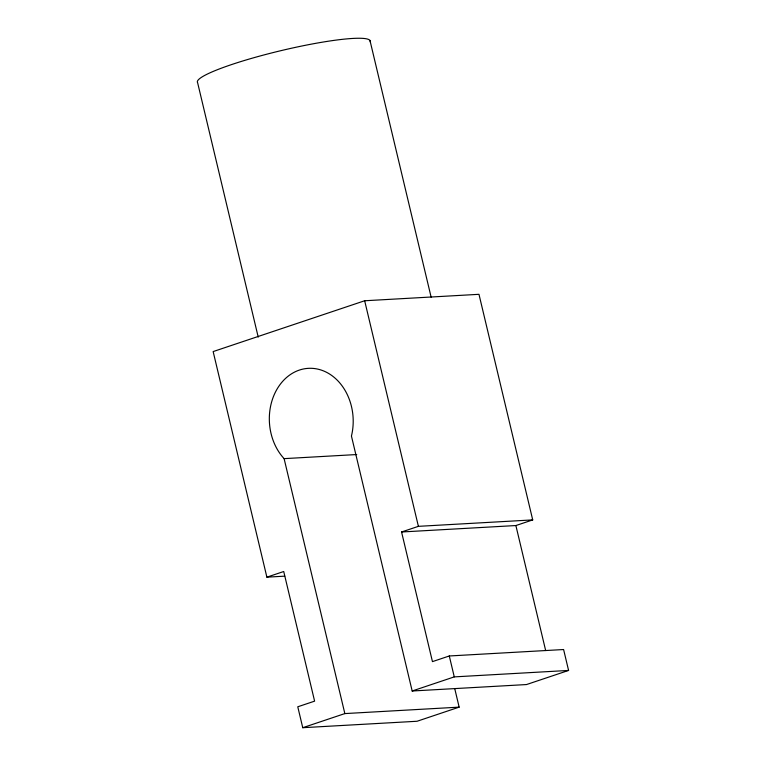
<?xml version="1.0" encoding="UTF-8"?>
<svg xmlns="http://www.w3.org/2000/svg" width="766" height="766" viewBox="0 0 766 766"><rect width="100%" height="100%" fill="white"/><g stroke="black" fill="none" stroke-linecap="round" stroke-linejoin="round"><path stroke-width="1.15" d="M454.717 688.519L459.15 707.142L344.844 713.586L284.1 458.642L282.3 456.584A51.772 41.91 86.8 0 1 276.775 389.578A51.772 41.91 86.8 0 1 329.437 373.942A51.772 41.91 86.8 0 1 351.441 436.055L412.175 690.999L526.491 684.555L568.583 670.442L563.604 649.53L449.288 655.974L432.455 661.623L401.566 531.987L515.882 525.543L532.715 519.903L478.98 294.316L364.664 300.76L213.149 351.575L266.884 577.162L284.751 576.156M266.884 577.162L283.726 571.513L314.606 701.149L297.773 706.788L302.752 727.7L417.068 721.256L459.15 707.142M401.566 531.987L418.399 526.338L532.715 519.903M302.752 727.7L344.844 713.586M412.175 690.999L454.267 676.885L568.583 670.442M284.1 458.642L356.736 454.544M515.882 525.543L545.66 650.545M369.978 40.474L431.134 297.179M364.664 300.76L418.399 526.338M449.288 655.974L454.267 676.885M258.219 337.097L197.618 82.709A88.846 11.289 -13.4 0 1 282.233 50.355A88.846 11.289 -13.4 0 1 370.179 41.881"/></g></svg>
